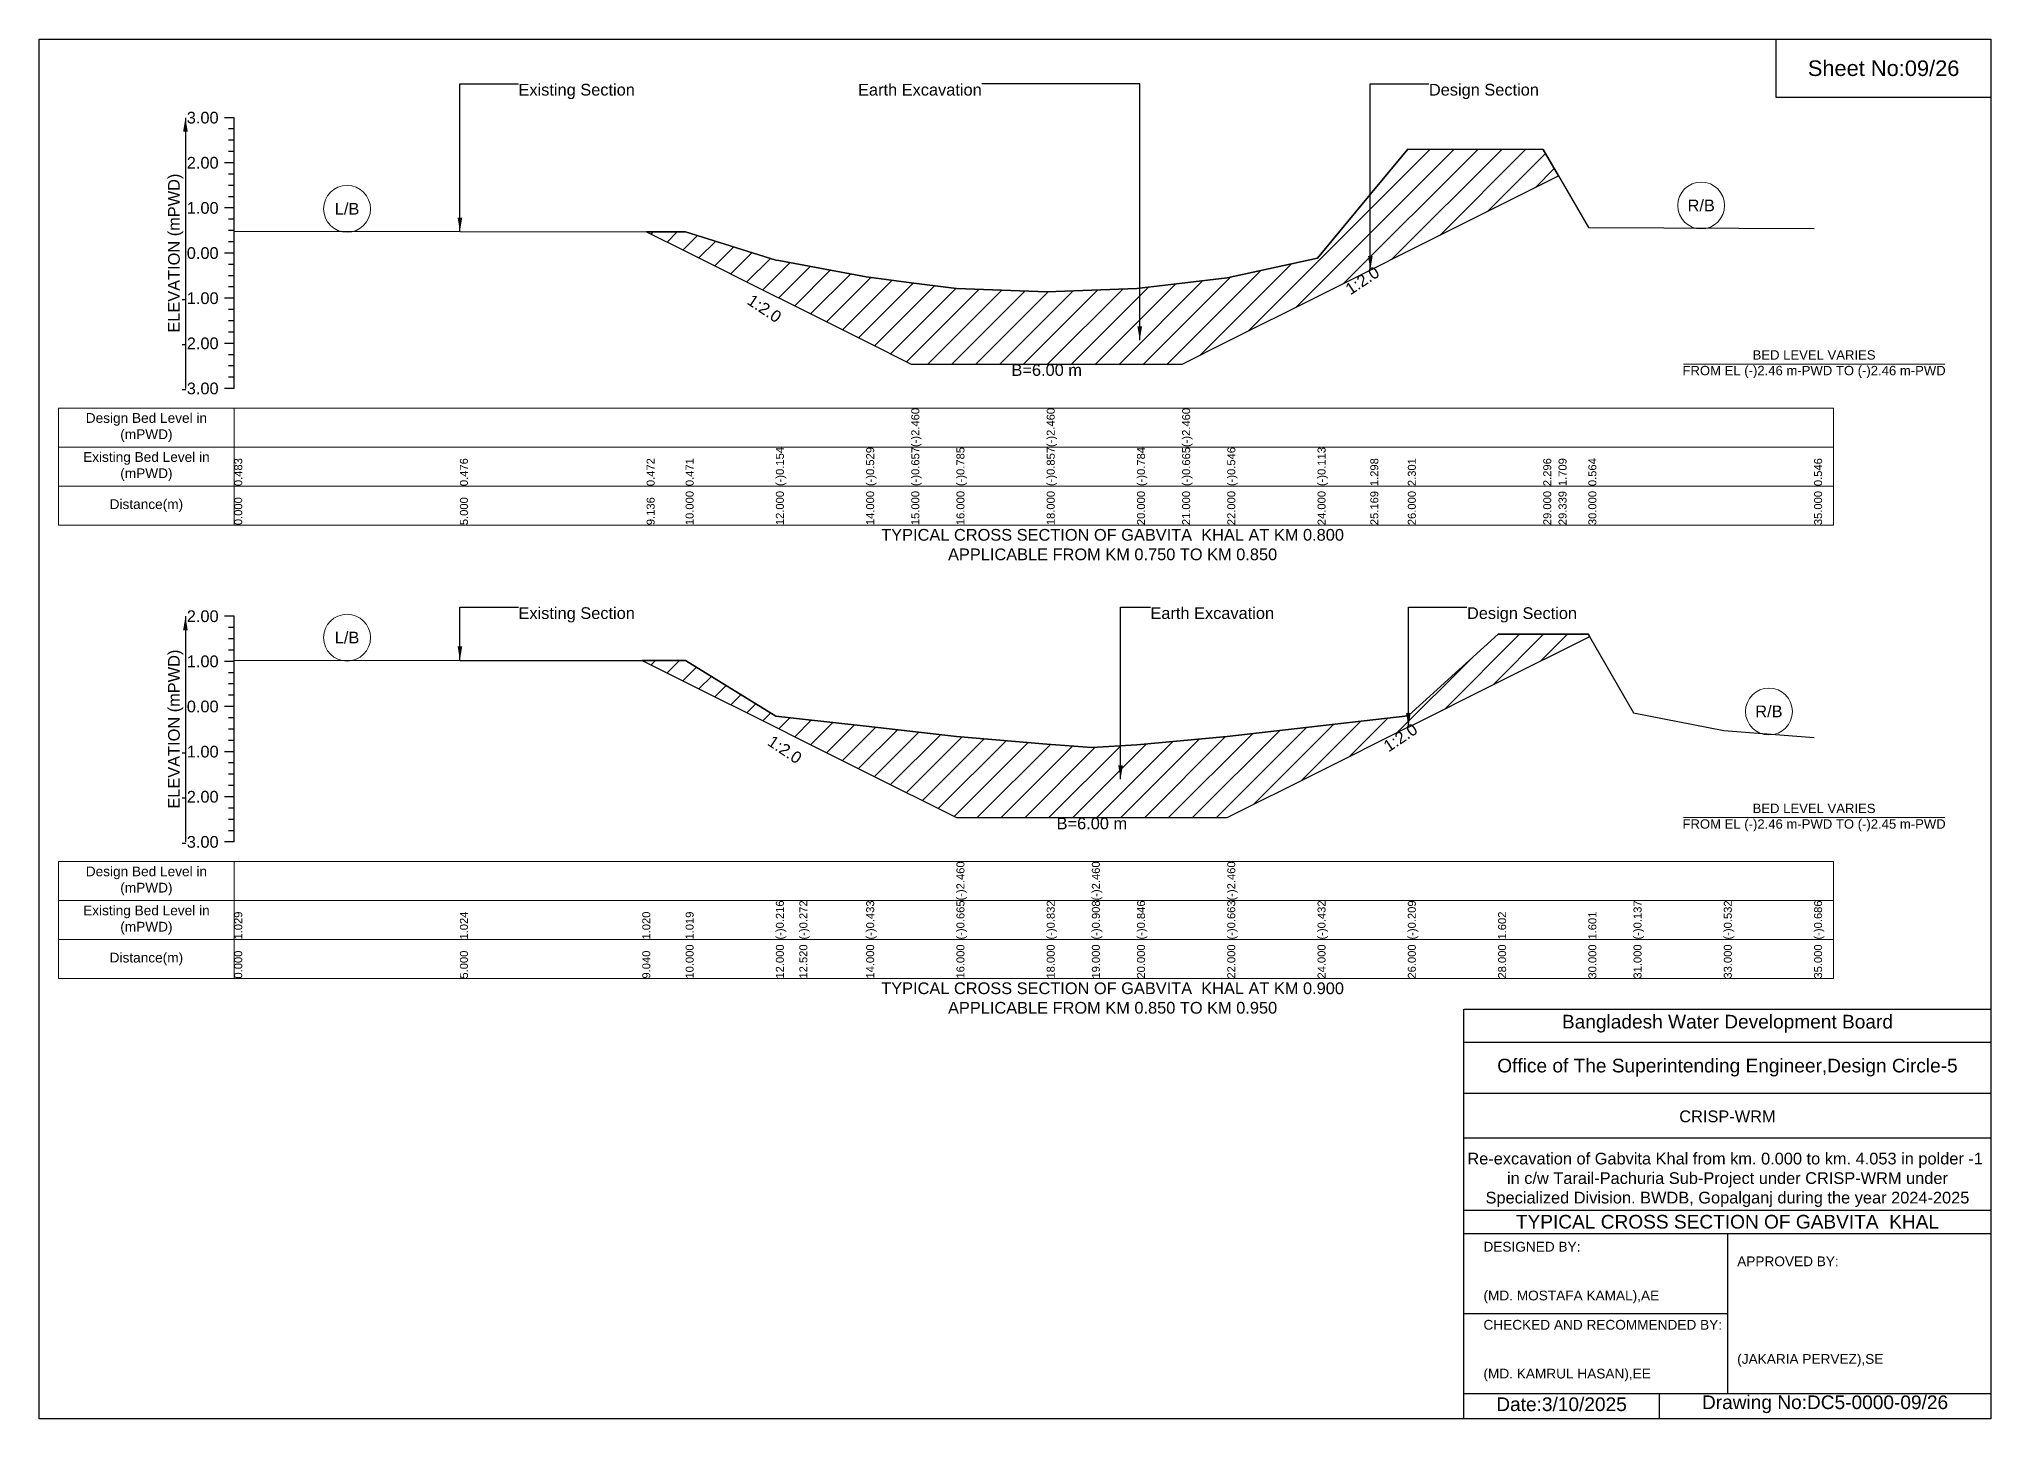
# Model space of a CAD drawing. Header units: feet. Extents: x 91000 to 358000, y -12982 to 34.
# Drawn here: x 180000 to 188000, y -5656 to 0 of the extents above; entities that cross this region are included whole.
import ezdxf

# ---------------------------------------------------------------- set-up
doc = ezdxf.new("R2010")
doc.units = ezdxf.units.FT
doc.header["$LTSCALE"] = 7
doc.header["$MEASUREMENT"] = 0
for name, color, linetype, lineweight in [('Cross section Data Border', 7, 'Continuous', 9), ('Cross Section Labels', 7, 'Continuous', 9), ('Existing_Bed_Level for Xsection', 7, 'Continuous', 25)]:
    doc.layers.add(name, color=color, linetype=linetype, lineweight=lineweight)
doc.styles.get("Standard").update_dxf_attribs({"font": 'arial.ttf'})
doc.dimstyles.get("Standard").update_dxf_attribs({"dimtxt": 0.18, "dimasz": 0.18, "dimexe": 0.18, "dimexo": 0.0625, "dimgap": 0.09, "dimtad": 0, "dimtih": 1, "dimtoh": 1, "dimdec": 4, "dimzin": 0, "dimdsep": 46, "dimtxsty": 'Standard', "dimcen": 0.09, "dimadec": 0, "dimazin": 0, "dimtfac": 1, "dimtdec": 4, "dimtofl": 0, "dimtmove": 0, "dimatfit": 3, "dimfxl": 1, "dimtolj": 1, "dimtzin": 0, "dimarcsym": 0})
pattern_1 = [(45, (0, 160), (-49.055533, 49.055533), [])]

msp = doc.modelspace()

# ---------------------------------------------------------------- hatches: boundary and pattern name
at = {"layer": 'Existing_Bed_Level for Xsection'}
h = msp.add_hatch(dxfattribs=at)
h.set_pattern_fill('ANSI31', color=256, scale=555, style=0)
h.set_pattern_definition(pattern_1)
h.paths.add_polyline_path([(182490.2, -790.2), (182650, -870.1), (183020, -1055.1), (183032.6, -1061.4), (183390, -1240.1), (183575, -1332.6), (183760, -1332.6), (184130, -1332.6), (184500, -1332.6), (184685, -1332.6), (184870, -1240.1), (185240, -1055.1), (185456.3, -946.9), (185610, -870.1), (186165, -592.6), (186227.7, -561.2), (186165, -452.7), (185610, -451.8), (185456.3, -637.2), (185240, -898.4), (184870, -978.5), (184685, -1000.5), (184500, -1022.5), (184130, -1036), (183760, -1022.7), (183575, -999), (183390, -975.3), (183032.6, -908.3), (183020, -905.9), (182650, -790.3)])
h = msp.add_hatch(dxfattribs=at)
h.set_pattern_fill('ANSI31', color=256, scale=555, style=0)
h.set_pattern_definition(pattern_1)
h.paths.add_polyline_path([(182472.4, -2547.3), (182650, -2636.1), (183020, -2821.1), (183116.2, -2869.2), (183390, -3006.1), (183760, -3191.1), (184130, -3191.1), (184315, -3191.1), (184500, -3191.1), (184870, -3191.1), (185240, -3006.1), (185610, -2821.1), (185612.5, -2819.9), (185980, -2636.1), (186350, -2451.1), (186355, -2448.6), (186350, -2439.8), (185980, -2439.7), (185612.5, -2772.4), (185610, -2774.7), (185240, -2815.9), (184870, -2858.7), (184500, -2892.5), (184315, -2904), (184130, -2889.9), (183760, -2859), (183390, -2816.1), (183116.2, -2786.4), (183020, -2776), (182650, -2547.5)])

# ---------------------------------------------------------------- linework, layer by layer
for points in [[(180000, 0), (188000, 0), (188000, -5656), (180000, -5656)], [(187120, 0), (188000, 0), (188000, -240), (187120, -240)]]:
    msp.add_lwpolyline(points, close=True)
for points in [[(185840, -5656), (185840, -3976), (188000, -3976)], [(185840, -4112), (188000, -4112)], [(185840, -4320), (188000, -4320)], [(185840, -4504), (188000, -4504)], [(185840, -4800), (188000, -4800)], [(185840, -4896), (188000, -4896)], [(186920, -4896), (186920, -5552)], [(185840, -5224), (186920, -5224)], [(185840, -5552), (188000, -5552)], [(186640, -5552), (186640, -5656)]]:
    msp.add_lwpolyline(points)
at = {"layer": 'Cross section Data Border'}
for points in [[(180080, -1512.5), (187355, -1512.5), (187355, -1992.5), (180080, -1992.5)], [(180080, -3371), (187355, -3371), (187355, -3851), (180080, -3851)]]:
    msp.add_lwpolyline(points, close=True, dxfattribs=at)
for points in [[(180800, -1512.5), (180800, -1992.5)], [(180080, -1672.5), (187355, -1672.5)], [(180080, -1832.5), (187355, -1832.5)], [(180800, -3371), (180800, -3851)], [(180080, -3531), (187355, -3531)], [(180080, -3691), (187355, -3691)]]:
    msp.add_lwpolyline(points, dxfattribs=at)
at = {"layer": 'Cross Section Labels'}
for points in [[(186739.2, -1332.6), (187810.8, -1332.6)], [(186739.2, -3191.1), (187810.8, -3191.1)]]:
    msp.add_lwpolyline(points, dxfattribs=at)
for centre in [(181262.5, -696.2), (186812.5, -682.3), (181262.5, -2453.6), (187090, -2756.2)]:
    msp.add_circle(centre, 96, dxfattribs=at)
at = {"layer": 'Existing_Bed_Level for Xsection'}
for points in [[(180800, -322.5), (180760, -322.5)], [(180800, -368.7), (180776, -368.7)], [(180800, -1432.5), (180800, -1247.5), (180800, -1062.5), (180800, -877.5), (180800, -692.5), (180800, -507.5), (180800, -322.5)], [(180800, -415), (180776, -415)], [(180800, -461.2), (180776, -461.2)], [(180800, -788.1), (181725, -789.4), (182490.2, -790.2), (182650, -790.3), (183020, -905.9), (183032.6, -908.3), (183390, -975.3), (183575, -999), (183575, -999), (183760, -1022.7), (184130, -1036), (184130, -1036), (184500, -1022.5), (184685, -1000.5), (184685, -1000.5), (184870, -978.5), (185240, -898.4), (185456.3, -637.2), (185610, -451.8), (186165, -452.7), (186227.7, -561.2), (186350, -773.1), (187275, -776.4)], [(180800, -507.5), (180760, -507.5)], [(180800, -553.7), (180776, -553.7)], [(180800, -600), (180776, -600)], [(180800, -692.5), (180760, -692.5)], [(180800, -646.2), (180776, -646.2)], [(180800, -738.7), (180776, -738.7)], [(180800, -785), (180776, -785)], [(180800, -877.5), (180760, -877.5)], [(180800, -831.2), (180776, -831.2)], [(180800, -923.7), (180776, -923.7)], [(180800, -970), (180776, -970)], [(180800, -1016.2), (180776, -1016.2)], [(180800, -1062.5), (180760, -1062.5)], [(180800, -1108.7), (180776, -1108.7)], [(180800, -1155), (180776, -1155)], [(180800, -1247.5), (180760, -1247.5)], [(180800, -1201.2), (180776, -1201.2)], [(180800, -1293.7), (180776, -1293.7)], [(180800, -1340), (180776, -1340)], [(180800, -1432.5), (180760, -1432.5)], [(180800, -1386.2), (180776, -1386.2)], [(180800, -2366), (180760, -2366)], [(180800, -3291), (180800, -3106), (180800, -2921), (180800, -2736), (180800, -2551), (180800, -2366)], [(180800, -2412.3), (180776, -2412.3)], [(180800, -2458.5), (180776, -2458.5)], [(180800, -2545.7), (181725, -2546.6), (182472.4, -2547.3), (182650, -2547.5), (183020, -2776), (183116.2, -2786.4), (183390, -2816.1), (183760, -2859), (183760, -2859), (184130, -2889.9), (184315, -2904), (184315, -2904), (184500, -2892.5), (184870, -2858.7), (184870, -2858.7), (185240, -2815.9), (185610, -2774.7), (185612.5, -2772.4), (185980, -2439.7), (186350, -2439.8), (186355, -2448.6), (186535, -2761.4), (186905, -2834.4), (187275, -2862.9)], [(180800, -2551), (180760, -2551)], [(180800, -2504.8), (180776, -2504.8)], [(180800, -2597.3), (180776, -2597.3)], [(180800, -2643.5), (180776, -2643.5)], [(180800, -2689.8), (180776, -2689.8)], [(180800, -2736), (180760, -2736)], [(180800, -2782.3), (180776, -2782.3)], [(180800, -2828.5), (180776, -2828.5)], [(180800, -2874.8), (180776, -2874.8)], [(180800, -2921), (180760, -2921)], [(180800, -2967.3), (180776, -2967.3)], [(180800, -3013.5), (180776, -3013.5)], [(180800, -3106), (180760, -3106)], [(180800, -3059.8), (180776, -3059.8)], [(180800, -3152.3), (180776, -3152.3)], [(180800, -3198.5), (180776, -3198.5)], [(180800, -3244.8), (180776, -3244.8)], [(180800, -3291), (180760, -3291)]]:
    msp.add_lwpolyline(points, dxfattribs=at)
for points in [[(182490.2, -790.2), (182650, -870.1), (183020, -1055.1), (183032.6, -1061.4), (183390, -1240.1), (183575, -1332.6), (183575, -1332.6), (183760, -1332.6), (184130, -1332.6), (184130, -1332.6), (184500, -1332.6), (184685, -1332.6), (184685, -1332.6), (184870, -1240.1), (185240, -1055.1), (185456.3, -946.9), (185610, -870.1), (186165, -592.6), (186227.7, -561.2), (186165, -452.7), (185610, -451.8), (185456.3, -637.2), (185240, -898.4), (184870, -978.5), (184685, -1000.5), (184685, -1000.5), (184500, -1022.5), (184130, -1036), (184130, -1036), (183760, -1022.7), (183575, -999), (183575, -999), (183390, -975.3), (183032.6, -908.3), (183020, -905.9), (182650, -790.3)], [(182472.4, -2547.3), (182472.4, -2547.3), (182650, -2636.1), (183020, -2821.1), (183116.2, -2869.2), (183390, -3006.1), (183760, -3191.1), (183760, -3191.1), (184130, -3191.1), (184315, -3191.1), (184315, -3191.1), (184500, -3191.1), (184870, -3191.1), (184870, -3191.1), (185240, -3006.1), (185610, -2821.1), (185612.5, -2819.9), (185980, -2636.1), (186350, -2451.1), (186355, -2448.6), (186350, -2439.8), (185980, -2439.7), (185612.5, -2772.4), (185610, -2774.7), (185240, -2815.9), (184870, -2858.7), (184870, -2858.7), (184500, -2892.5), (184315, -2904), (184315, -2904), (184130, -2889.9), (183760, -2859), (183760, -2859), (183390, -2816.1), (183116.2, -2786.4), (183020, -2776), (182650, -2547.5), (182472.4, -2547.3)]]:
    msp.add_lwpolyline(points, close=True, dxfattribs=at)

# ---------------------------------------------------------------- texts
at = {"attachment_point": 5}
for s, insert, char_height in [('Sheet No:09/26', (187560, -120), 64), ('Bangladesh Water Development Board', (186920, -4036), 56), ('Office of The Superintending Engineer,Design Circle-5', (186920, -4216), 56)]:
    msp.add_mtext(s, dxfattribs=dict(at, insert=insert, char_height=char_height))
for s, insert, char_height, width, attachment_point in [('CRISP-WRM', (186920, -4416), 48, 2240, 5), ('Re-excavation of Gabvita Khal from km. 0.000 to km. 4.053 in polder -1  in c/w Tarail-Pachuria Sub-Project under CRISP-WRM under Specialized Division. BWDB, Gopalganj during the year 2024-2025', (186920, -4676), 48, 2160, 5), ('TYPICAL CROSS SECTION OF GABVITA  KHAL', (186920, -4848), 56, 2240, 5), ('DESIGNED BY:^J^J^J(MD. MOSTAFA KAMAL),AE', (185920, -5056), 40, 1120, 4), ('APPROVED BY:^J^J^J^J^J^J(JAKARIA PERVEZ),SE', (186960, -5216), 40, 1120, 4), ('CHECKED AND RECOMMENDED BY:^J^J^J(MD. KAMRUL HASAN),EE', (185920, -5376), 40, 1120, 4), ('Date:3/10/2025 ', (186240, -5596), 56, 1120, 5), ('Drawing No:DC5-0000-09/26', (187320, -5596), 56, 1760, 5)]:
    msp.add_mtext(s, dxfattribs=dict(insert=insert, char_height=char_height, width=width, attachment_point=attachment_point))
at = {"layer": 'Cross section Data Border', "char_height": 40, "width": 640, "attachment_point": 5}
for s, insert in [('Design Bed Level in (mPWD)', (180440, -1592.5)), ('Existing Bed Level in (mPWD)', (180440, -1752.5)), ('Distance(m)', (180440, -1912.5)), ('Design Bed Level in (mPWD)', (180440, -3451)), ('Existing Bed Level in (mPWD)', (180440, -3611)), ('Distance(m)', (180440, -3771))]:
    msp.add_mtext(s, dxfattribs=dict(at, insert=insert))
at = {"layer": 'Cross Section Labels'}
for s, insert, char_height, attachment_point in [('Existing Section', (181965, -183.7), 48, 1), ('Earth Excavation', (183863.6, -183.7), 48, 3), ('Design Section', (185696.3, -183.7), 48, 1), ('L/B', (181262.5, -696.2), 48, 5), ('R/B', (186812.5, -682.3), 48, 5), ('BED LEVEL VARIES ^JFROM EL (-)2.46 m-PWD TO (-)2.46 m-PWD', (187275, -1332.6), 38.4, 5), ('B=6.00 m', (184130, -1332.6), 48, 2), ('TYPICAL CROSS SECTION OF GABVITA  KHAL AT KM 0.800^JAPPLICABLE FROM KM 0.750 TO KM 0.850', (184400, -2072.5), 48, 5), ('Existing Section', (181965, -2329), 48, 1), ('Earth Excavation', (184555, -2329), 48, 1), ('Design Section', (185852.5, -2329), 48, 1), ('L/B', (181262.5, -2453.6), 48, 5), ('R/B', (187090, -2756.2), 48, 5), ('B=6.00 m', (184315, -3191.1), 48, 2), ('BED LEVEL VARIES ^JFROM EL (-)2.46 m-PWD TO (-)2.45 m-PWD', (187275, -3191.1), 38.4, 5), ('TYPICAL CROSS SECTION OF GABVITA  KHAL AT KM 0.900^JAPPLICABLE FROM KM 0.850 TO KM 0.950', (184400, -3931), 48, 5)]:
    msp.add_mtext(s, dxfattribs=dict(at, insert=insert, char_height=char_height, attachment_point=attachment_point))
at = {"layer": 'Cross Section Labels', "char_height": 48, "attachment_point": 2}
for insert, rotation in [((185410.1, -970), 33.69007), ((182986.4, -1084.5), 326.30993), ((183070, -2892.3), 326.30993), ((185566.3, -2843), 33.69007)]:
    msp.add_mtext('1:2.0', dxfattribs=dict(at, insert=insert, rotation=rotation))
at = {"layer": 'Existing_Bed_Level for Xsection', "char_height": 48, "attachment_point": 6}
for s, insert in [('3.00', (180736, -322.5)), ('2.00', (180736, -507.5)), ('1.00', (180736, -692.5)), ('0.00', (180736, -877.5)), ('-1.00', (180736, -1062.5)), ('-2.00', (180736, -1247.5)), ('-3.00', (180736, -1432.5)), ('2.00', (180736, -2366)), ('1.00', (180736, -2551)), ('0.00', (180736, -2736)), ('-1.00', (180736, -2921)), ('-2.00', (180736, -3106)), ('-3.00', (180736, -3291))]:
    msp.add_mtext(s, dxfattribs=dict(at, insert=insert))
at = {"layer": 'Existing_Bed_Level for Xsection', "rotation": 90}
for s, insert, char_height, attachment_point in [('ELEVATION (mPWD)', (180560, -877.5), 48, 5), ('(-)2.460', (183575, -1672.5), 32.8, 1), ('(-)2.460', (184130, -1672.5), 32.8, 1), ('(-)2.460', (184685, -1672.5), 32.8, 1), ('(-)0.154', (183020, -1832.5), 32.8, 1), ('(-)0.529', (183390, -1832.5), 32.8, 1), ('(-)0.657', (183575, -1832.5), 32.8, 1), ('(-)0.785', (183760, -1832.5), 32.8, 1), ('(-)0.857', (184130, -1832.5), 32.8, 1), ('(-)0.784', (184500, -1832.5), 32.8, 1), ('(-)0.665', (184685, -1832.5), 32.8, 1), ('(-)0.546', (184870, -1832.5), 32.8, 1), ('(-)0.113', (185240, -1832.5), 32.8, 1), ('0.483', (180800, -1832.5), 32.8, 1), ('0.476', (181725, -1832.5), 32.8, 1), ('0.472', (182490.2, -1832.5), 32.8, 1), ('0.471', (182650, -1832.5), 32.8, 1), ('1.298', (185456.3, -1832.5), 32.8, 1), ('2.301', (185610, -1832.5), 32.8, 1), ('2.296', (186165, -1832.5), 32.8, 1), ('1.709', (186227.7, -1832.5), 32.8, 1), ('0.564', (186350, -1832.5), 32.8, 1), ('0.546', (187275, -1832.5), 32.8, 1), ('0.000', (180800, -1992.5), 32.8, 1), ('5.000', (181725, -1992.5), 32.8, 1), ('9.136', (182490.2, -1992.5), 32.8, 1), ('10.000', (182650, -1992.5), 32.8, 1), ('12.000', (183020, -1992.5), 32.8, 1), ('14.000', (183390, -1992.5), 32.8, 1), ('15.000', (183575, -1992.5), 32.8, 1), ('16.000', (183760, -1992.5), 32.8, 1), ('18.000', (184130, -1992.5), 32.8, 1), ('20.000', (184500, -1992.5), 32.8, 1), ('21.000', (184685, -1992.5), 32.8, 1), ('22.000', (184870, -1992.5), 32.8, 1), ('24.000', (185240, -1992.5), 32.8, 1), ('25.169', (185456.3, -1992.5), 32.8, 1), ('26.000', (185610, -1992.5), 32.8, 1), ('29.000', (186165, -1992.5), 32.8, 1), ('29.339', (186227.7, -1992.5), 32.8, 1), ('30.000', (186350, -1992.5), 32.8, 1), ('35.000', (187275, -1992.5), 32.8, 1), ('ELEVATION (mPWD)', (180560, -2828.5), 48, 5), ('(-)2.460', (183760, -3531), 32.8, 1), ('(-)2.460', (184315, -3531), 32.8, 1), ('(-)2.460', (184870, -3531), 32.8, 1), ('1.029', (180800, -3691), 32.8, 1), ('1.024', (181725, -3691), 32.8, 1), ('1.020', (182472.4, -3691), 32.8, 1), ('1.019', (182650, -3691), 32.8, 1), ('(-)0.216', (183020, -3691), 32.8, 1), ('(-)0.272', (183116.2, -3691), 32.8, 1), ('(-)0.433', (183390, -3691), 32.8, 1), ('(-)0.665', (183760, -3691), 32.8, 1), ('(-)0.832', (184130, -3691), 32.8, 1), ('(-)0.908', (184315, -3691), 32.8, 1), ('(-)0.846', (184500, -3691), 32.8, 1), ('(-)0.663', (184870, -3691), 32.8, 1), ('(-)0.432', (185240, -3691), 32.8, 1), ('(-)0.209', (185610, -3691), 32.8, 1), ('1.602', (185980, -3691), 32.8, 1), ('1.601', (186350, -3691), 32.8, 1), ('(-)0.137', (186535, -3691), 32.8, 1), ('(-)0.532', (186905, -3691), 32.8, 1), ('(-)0.686', (187275, -3691), 32.8, 1), ('0.000', (180800, -3851), 32.8, 1), ('5.000', (181725, -3851), 32.8, 1), ('9.040', (182472.4, -3851), 32.8, 1), ('10.000', (182650, -3851), 32.8, 1), ('12.000', (183020, -3851), 32.8, 1), ('12.520', (183116.2, -3851), 32.8, 1), ('14.000', (183390, -3851), 32.8, 1), ('16.000', (183760, -3851), 32.8, 1), ('18.000', (184130, -3851), 32.8, 1), ('19.000', (184315, -3851), 32.8, 1), ('20.000', (184500, -3851), 32.8, 1), ('22.000', (184870, -3851), 32.8, 1), ('24.000', (185240, -3851), 32.8, 1), ('26.000', (185610, -3851), 32.8, 1), ('28.000', (185980, -3851), 32.8, 1), ('30.000', (186350, -3851), 32.8, 1), ('31.000', (186535, -3851), 32.8, 1), ('33.000', (186905, -3851), 32.8, 1), ('35.000', (187275, -3851), 32.8, 1)]:
    msp.add_mtext(s, dxfattribs=dict(at, insert=insert, char_height=char_height, attachment_point=attachment_point))

# ---------------------------------------------------------------- leaders
at = {"layer": 'Cross Section Labels', "annotation_type": 0, "has_hookline": 1}
for points, hookline_direction, text_width in [([(181725, -789.4), (181725, -183.7), (181964.9, -183.7)], 0, 467.2), ([(184511.3, -1234.6), (184511.3, -183.7), (183863.7, -183.7)], 1, 497), ([(185456.3, -946.9), (185456.3, -183.7), (185696.2, -183.7)], 0, 441.2), ([(181725, -2546.6), (181725, -2329), (181964.9, -2329)], 0, 467.2), ([(184432.5, -3033.9), (184432.5, -2329), (184554.9, -2329)], 0, 497), ([(185612.5, -2819.9), (185612.5, -2329), (185852.4, -2329)], 0, 441.2)]:
    msp.add_leader(points, dimstyle='Standard', override={"dimasz": 57.6}, dxfattribs=dict(at, hookline_direction=hookline_direction, text_width=text_width))
at = {"layer": 'Existing_Bed_Level for Xsection'}
for points in [[(180600, -322.5), (180600, -1432.5)], [(180600, -2366), (180600, -3291)]]:
    msp.add_leader(points, dimstyle='Standard', override={"dimasz": 57.6}, dxfattribs=at)

doc.saveas('drawing.dxf')
